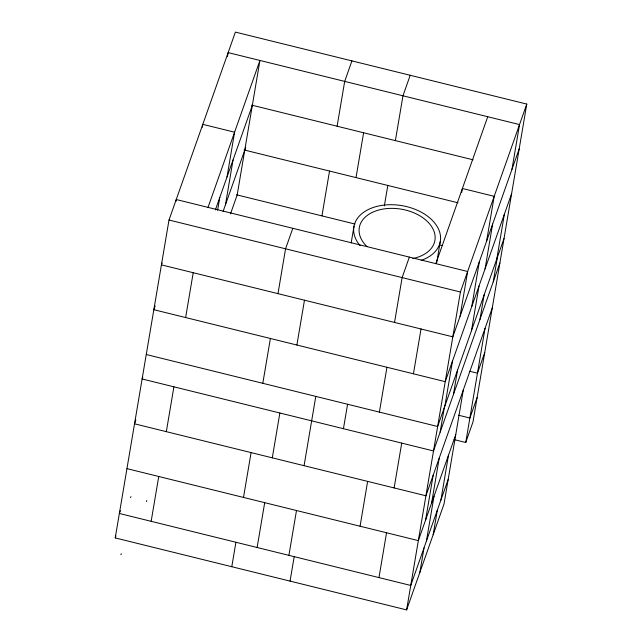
<?xml version="1.0" encoding="UTF-8"?>
<svg xmlns="http://www.w3.org/2000/svg" width="642" height="642" viewBox="0 0 642 642"><rect width="100%" height="100%" fill="white"/><g stroke="black" fill="none" stroke-linecap="round" stroke-linejoin="round"><path stroke-width="0.96" d="M463.331 389.863L444.023 503.978L406.611 609.9L115.231 537.924L169.006 220.021L235.381 32.1L526.769 104.076L492.294 307.863L425.919 495.784L134.531 423.808L135.863 420.045M175.916 201.476L176.253 199.526L467.641 271.502L460.057 316.329M202.302 127.276L202.8 124.355L234.587 132.204L227.003 177.04M227.477 56.496L228.143 52.604L519.53 124.58L511.947 169.408M151.159 521.328L158.734 476.492M166.326 431.657L173.902 386.829M185.634 317.549L193.218 272.714M217.622 210.215L219.773 197.543M225.462 204.798L233.046 159.954M231.786 566.717L235.919 542.265M243.503 497.43L251.086 452.594M262.811 383.314L270.394 338.478M277.978 293.643L285.562 248.815L292.8 228.311M257.121 547.498L264.705 502.662M272.288 457.834L279.864 412.999M296.893 345.027L304.477 300.199M321.939 215.889L329.523 171.053M337.106 126.225L344.69 81.39L351.928 60.886M288.908 555.346L296.492 510.518M304.075 465.683L315.792 396.395M356.021 177.601L363.605 132.766M290.056 581.114L294.197 556.654M351.166 242.933L353.999 226.193M343.438 428.704L347.579 404.251M384.349 205.922L387.8 185.45M395.392 140.622L402.967 95.786L410.214 75.283M360.066 526.223L367.633 481.388M379.374 412.1L386.949 367.264M394.541 322.436L402.117 277.601L409.363 257.105M378.973 577.599L386.54 532.764M394.132 487.928L401.715 443.1M413.44 373.821L421.024 328.985M436.729 262.458L440.227 241.745M461.742 192.375L462.401 188.475L494.188 196.332L486.604 241.159M406.611 609.9L460.402 291.998L526.769 104.076M440.139 432.154L444.28 407.702M425.582 520.116L433.165 475.281M444.89 406.001L452.474 361.165M419.884 572.319L424.025 547.859M431.617 503.031L439.2 458.195M426.432 541.029L434.016 496.194M453.413 394.573L457.553 370.121M433.157 534.73L437.298 510.278M471.782 306.499L479.365 261.671M440.918 500.03L448.493 455.194M471.437 330.831L479.02 285.995M485.055 268.918L492.639 224.074M479.967 319.403L484.1 294.951M454.087 439.601L465.739 442.474L485.039 328.359M496.78 259.071L504.363 214.243M493.241 281.822L497.373 257.362M492.286 307.855L472.977 421.979L465.739 442.474M162.097 262.987L161.431 264.865L452.819 336.833L519.185 148.912M155.179 305.937L153.847 309.701L445.235 381.661L511.602 193.74M142.781 377.095L142.115 378.973L433.502 450.949L499.877 263.027M208.04 207.374L259.93 60.452L237.179 194.951L230.51 213.834M215.383 209.926L252.627 104.518M223.087 211.483L245.701 147.475M120.359 510.655L119.364 513.472L410.744 585.448L448.156 479.526M115.231 537.924L115.897 536.046M130.575 497.662L130.936 496.635M120.921 554.72L121.282 553.693M146.464 501.587L146.825 500.559M435.854 263.645L487.743 116.724M504.018 238.575L437.643 426.497L146.264 354.52M455.748 434.698L418.327 540.612L126.947 468.636M484.71 352.691L477.463 373.187L469.711 371.277M477.126 397.526L469.88 418.022L458.476 415.205M251.64 105.111L473.098 159.81M244.056 149.947L458.011 202.792M236.473 194.775L354.962 224.042M439.473 244.923L442.386 245.637M169.006 220.021L460.402 291.998M367.023 246.616A38.343 25.15 9.6 0 1 376.244 210.785A38.343 25.15 9.6 0 1 430.437 224.917A38.343 25.15 9.6 0 1 412.806 258.557M360.138 245.685A43.816 28.746 9.6 0 1 373.845 207.278A43.816 28.746 9.6 0 1 433.567 221.659A43.816 28.746 9.6 0 1 421.192 260.387"/></g></svg>
